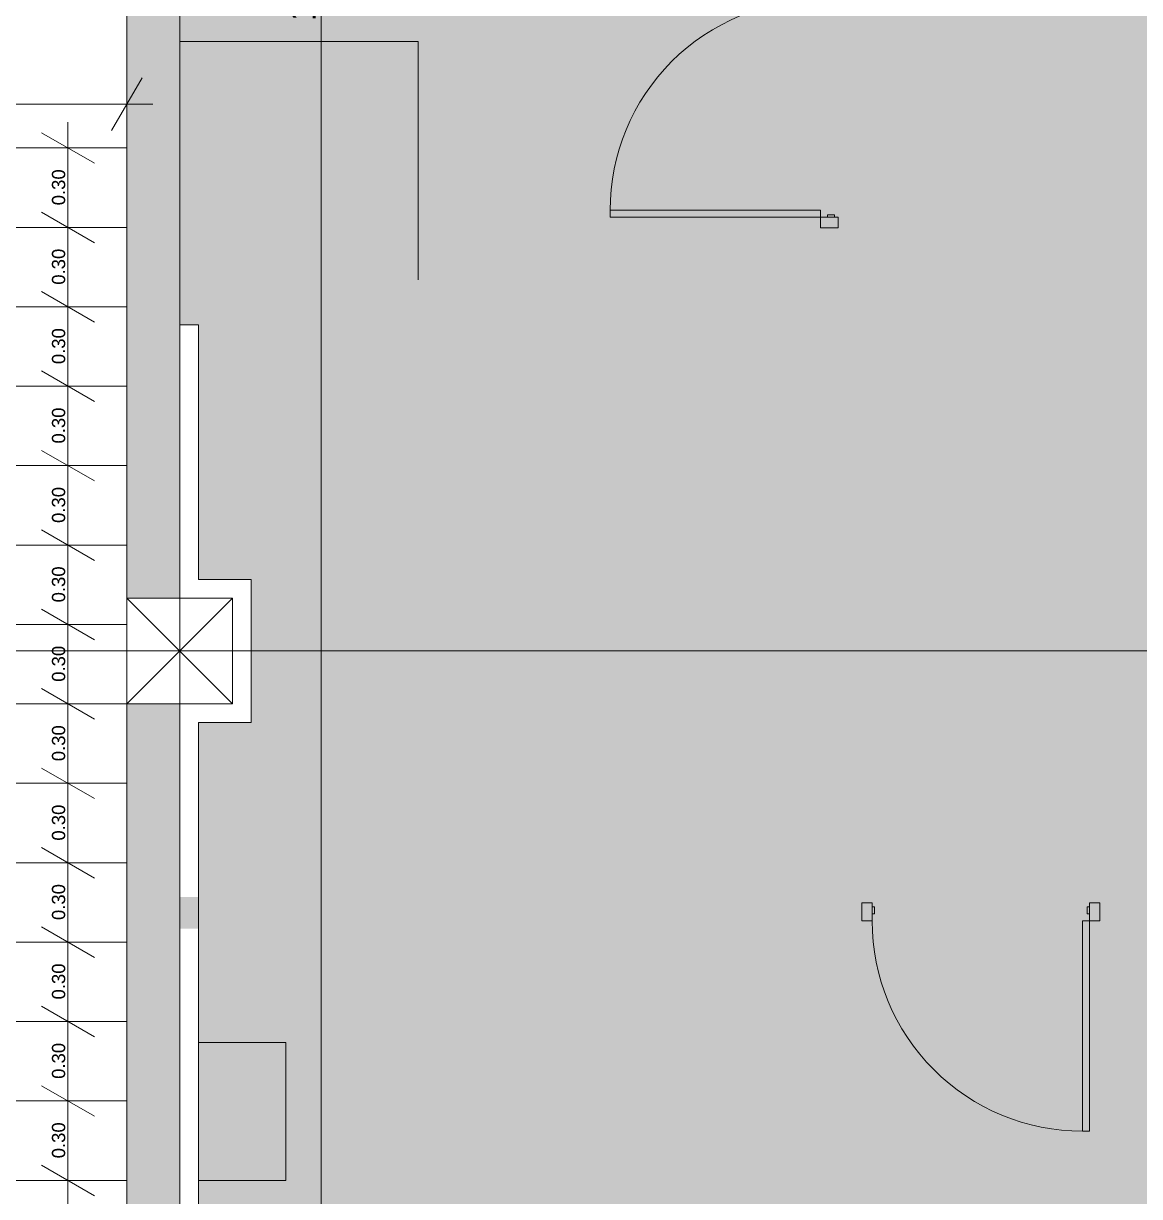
# Model space of a CAD drawing. Header units: millimetres. Extents: x 475616349 to 476941521, y 4620115302 to 4621446928.
# Drawn here: x 476511016 to 476515232, y 4620387203 to 4620391634 of the extents above; entities that cross this region are included whole.
import ezdxf

# ---------------------------------------------------------------- set-up
doc = ezdxf.new("R2010")
doc.units = ezdxf.units.MM
doc.header["$MEASUREMENT"] = 0
for name, color, linetype, lineweight in [('2D Drafting - General_Pen_No__1_Pen_No__7', 7, 'Continuous', 0), ('2D Drafting - General_Pen_No__250_Pen_No__7_Pen_No__250', 7, 'Continuous', 0), ('2D Drafting - General_Pen_No__250_Pen_No__7_Pen_No__7', 7, 'Continuous', 0), ('2D Drafting - General_Pen_No__7_Pen_No__7_Pen_No__7', 7, 'Continuous', 0), ('Doors_Pen_No__7_Pen_No__7_Pen_No__7', 7, 'Continuous', 0), ('G-Anno-Nplt_Pen_No__151', 151, 'Continuous', 0), ('G-Anno-Nplt_Pen_No__4', 7, 'Continuous', 0), ('New_0_Pen_No__7', 7, 'Continuous', 0), ('New_2D Drafting - General_Pen_No__250_Pen_No__7_Pen_No__7', 7, 'Continuous', 0), ('New_New_0_Pen_No__41_Pen_No__7', 7, 'Continuous', 0), ('New_shenobebi_Pen_No__7', 7, 'Continuous', 0), ('zoma_Pen_No__4', 7, 'Continuous', 0), ('zoma_Pen_No__5_Pen_No__5', 5, 'Continuous', 0)]:
    doc.layers.add(name, color=color, linetype=linetype, lineweight=lineweight)
doc.layers.add('zoma', color=7, linetype='Continuous')
doc.styles.add('GENERATED_STYLE_2', font='arial.ttf')
doc.dimstyles.new('GENERATED_STYLE__41', dxfattribs={"dimtxt": 100, "dimasz": 152, "dimexe": 0.18, "dimexo": 3, "dimgap": 0.09, "dimtad": 1, "dimtih": 1, "dimtoh": 1, "dimlfac": 0.001, "dimzin": 0, "dimdsep": 46, "dimtxsty": 'GENERATED_STYLE_2', "dimblk": 'ARROWHEAD_2', "dimblk1": 'ARROWHEAD_2', "dimblk2": 'ARROWHEAD_2', "dimcen": 0.09, "dimclrd": 7, "dimclre": 7, "dimclrt": 7, "dimadec": 0, "dimazin": 0, "dimtfac": 1, "dimtdec": 4, "dimtmove": 0, "dimatfit": 3, "dimfxl": 1, "dimtolj": 1, "dimtzin": 0, "dimarcsym": 0})
doc.dimstyles.new('GENERATED_STYLE__42', dxfattribs={"dimtxt": 50, "dimasz": 152, "dimexe": 0.18, "dimexo": 3, "dimgap": 0.09, "dimtad": 1, "dimlfac": 0.001, "dimzin": 0, "dimdsep": 46, "dimtxsty": 'GENERATED_STYLE_2', "dimblk": 'ARROWHEAD_2', "dimblk1": 'ARROWHEAD_2', "dimblk2": 'ARROWHEAD_2', "dimcen": 0.09, "dimclrd": 7, "dimclre": 7, "dimclrt": 7, "dimadec": 0, "dimazin": 0, "dimtfac": 1, "dimtdec": 4, "dimtmove": 0, "dimatfit": 3, "dimfxl": 1, "dimtolj": 1, "dimtzin": 0, "dimarcsym": 0})
doc.dimstyles.new('GENERATED_STYLE__43', dxfattribs={"dimtxt": 100, "dimasz": 152, "dimexe": 0.18, "dimexo": 3, "dimgap": 0.09, "dimtad": 1, "dimlfac": 0.001, "dimzin": 0, "dimdsep": 46, "dimtxsty": 'GENERATED_STYLE_2', "dimblk": 'ARROWHEAD_2', "dimblk1": 'ARROWHEAD_2', "dimblk2": 'ARROWHEAD_2', "dimcen": 0.09, "dimclrd": 7, "dimclre": 7, "dimclrt": 7, "dimadec": 0, "dimazin": 0, "dimtfac": 1, "dimtdec": 4, "dimtmove": 0, "dimatfit": 3, "dimfxl": 1, "dimtolj": 1, "dimtzin": 0, "dimarcsym": 0})

# ---------------------------------------------------------------- blocks, each defined once
blk = doc.blocks.new('*D1863', base_point=(476577134.1, 4620325125.7))
at = {"layer": 'zoma_Pen_No__4', "color": 7, "linetype": 'Continuous', "lineweight": 0, "transparency": 16777216}
for p, q in [((476508907.1, 4620391179.1), (476508907.1, 4620391479.1)), ((476511407.1, 4620391179.1), (476511407.1, 4620391479.1)), ((476508964.9, 4620391429.1), (476508849.4, 4620391229.1)), ((476511349.4, 4620391229.1), (476511464.9, 4620391429.1)), ((476508809.3, 4620391329.1), (476508907.1, 4620391329.1)), ((476508907.1, 4620391329.1), (476511407.1, 4620391329.1)), ((476511407.1, 4620391329.1), (476511504.9, 4620391329.1))]:
    blk.add_line(p, q, dxfattribs=at)
at = {"layer": 'zoma_Pen_No__4', "color": 7, "lineweight": 0, "transparency": 16777216, "insert": (476510024.1, 4620391349.1), "char_height": 100, "attachment_point": 7, "style": 'GENERATED_STYLE_2'}
blk.add_mtext('\\A1;{\\pql;\\fArial CYR|b0|i0|c204|p34;2.50}', dxfattribs=at)
blk = doc.blocks.new('ARROWHEAD_2')
at = {"color": 0, "linetype": 'Continuous', "lineweight": 0}
for p, q in [((-0.378, -0.655), (0.378, 0.655)), ((0, 0), (-1, 0))]:
    blk.add_line(p, q, dxfattribs=at)
blk = doc.blocks.new('*D1864', base_point=(476577134.1, 4620325125.7))
at = {"layer": 'zoma_Pen_No__4', "color": 7, "linetype": 'Continuous', "lineweight": 0, "transparency": 16777216}
for p, q in [((476511084.5, 4620387321.2), (476511284.5, 4620387205.7)), ((476511334.5, 4620387263.5), (476511034.5, 4620387263.5)), ((476511184.5, 4620382363.5), (476511184.5, 4620387263.5)), ((476511084.5, 4620382421.2), (476511284.5, 4620382305.7)), ((476511334.5, 4620382363.5), (476511034.5, 4620382363.5)), ((476511184.5, 4620382265.7), (476511184.5, 4620382363.5))]:
    blk.add_line(p, q, dxfattribs=at)
at = {"layer": 'zoma_Pen_No__4', "color": 7, "lineweight": 0, "transparency": 16777216, "insert": (476511174.5, 4620384747), "char_height": 50, "attachment_point": 7, "rotation": 90, "style": 'GENERATED_STYLE_2'}
blk.add_mtext('\\A1;{\\pql;\\fArial CYR|b0|i0|c204|p34;4.90}', dxfattribs=at)
blk = doc.blocks.new('*D1865', base_point=(476577134.1, 4620325125.7))
at = {"layer": 'zoma_Pen_No__4', "color": 7, "linetype": 'Continuous', "lineweight": 0, "transparency": 16777216}
for p, q in [((476511084.5, 4620387621.2), (476511284.5, 4620387505.7)), ((476511334.5, 4620387563.5), (476511034.5, 4620387563.5)), ((476511184.5, 4620387263.5), (476511184.5, 4620387563.5)), ((476511084.5, 4620387321.2), (476511284.5, 4620387205.7)), ((476511334.5, 4620387263.5), (476511034.5, 4620387263.5))]:
    blk.add_line(p, q, dxfattribs=at)
at = {"layer": 'zoma_Pen_No__4', "color": 7, "lineweight": 0, "transparency": 16777216, "insert": (476511174.5, 4620387347), "char_height": 50, "attachment_point": 7, "rotation": 90, "style": 'GENERATED_STYLE_2'}
blk.add_mtext('\\A1;{\\pql;\\fArial CYR|b0|i0|c204|p34;0.30}', dxfattribs=at)
blk = doc.blocks.new('*D1866', base_point=(476577134.1, 4620325125.7))
at = {"layer": 'zoma_Pen_No__4', "color": 7, "linetype": 'Continuous', "lineweight": 0, "transparency": 16777216}
for p, q in [((476511084.5, 4620387921.2), (476511284.5, 4620387805.7)), ((476511334.5, 4620387863.5), (476511034.5, 4620387863.5)), ((476511184.5, 4620387563.5), (476511184.5, 4620387863.5)), ((476511084.5, 4620387621.2), (476511284.5, 4620387505.7)), ((476511334.5, 4620387563.5), (476511034.5, 4620387563.5))]:
    blk.add_line(p, q, dxfattribs=at)
at = {"layer": 'zoma_Pen_No__4', "color": 7, "lineweight": 0, "transparency": 16777216, "insert": (476511174.5, 4620387647), "char_height": 50, "attachment_point": 7, "rotation": 90, "style": 'GENERATED_STYLE_2'}
blk.add_mtext('\\A1;{\\pql;\\fArial CYR|b0|i0|c204|p34;0.30}', dxfattribs=at)
blk = doc.blocks.new('*D1867', base_point=(476577134.1, 4620325125.7))
at = {"layer": 'zoma_Pen_No__4', "color": 7, "linetype": 'Continuous', "lineweight": 0, "transparency": 16777216}
for p, q in [((476511084.5, 4620388221.2), (476511284.5, 4620388105.7)), ((476511334.5, 4620388163.5), (476511034.5, 4620388163.5)), ((476511184.5, 4620387863.5), (476511184.5, 4620388163.5)), ((476511084.5, 4620387921.2), (476511284.5, 4620387805.7)), ((476511334.5, 4620387863.5), (476511034.5, 4620387863.5))]:
    blk.add_line(p, q, dxfattribs=at)
at = {"layer": 'zoma_Pen_No__4', "color": 7, "lineweight": 0, "transparency": 16777216, "insert": (476511174.5, 4620387947), "char_height": 50, "attachment_point": 7, "rotation": 90, "style": 'GENERATED_STYLE_2'}
blk.add_mtext('\\A1;{\\pql;\\fArial CYR|b0|i0|c204|p34;0.30}', dxfattribs=at)
blk = doc.blocks.new('*D1868', base_point=(476577134.1, 4620325125.7))
at = {"layer": 'zoma_Pen_No__4', "color": 7, "linetype": 'Continuous', "lineweight": 0, "transparency": 16777216}
for p, q in [((476511084.5, 4620388521.2), (476511284.5, 4620388405.7)), ((476511334.5, 4620388463.5), (476511034.5, 4620388463.5)), ((476511184.5, 4620388163.5), (476511184.5, 4620388463.5)), ((476511084.5, 4620388221.2), (476511284.5, 4620388105.7)), ((476511334.5, 4620388163.5), (476511034.5, 4620388163.5))]:
    blk.add_line(p, q, dxfattribs=at)
at = {"layer": 'zoma_Pen_No__4', "color": 7, "lineweight": 0, "transparency": 16777216, "insert": (476511174.5, 4620388247), "char_height": 50, "attachment_point": 7, "rotation": 90, "style": 'GENERATED_STYLE_2'}
blk.add_mtext('\\A1;{\\pql;\\fArial CYR|b0|i0|c204|p34;0.30}', dxfattribs=at)
blk = doc.blocks.new('*D1869', base_point=(476577134.1, 4620325125.7))
at = {"layer": 'zoma_Pen_No__4', "color": 7, "linetype": 'Continuous', "lineweight": 0, "transparency": 16777216}
for p, q in [((476511084.5, 4620388821.2), (476511284.5, 4620388705.7)), ((476511334.5, 4620388763.5), (476511034.5, 4620388763.5)), ((476511184.5, 4620388463.5), (476511184.5, 4620388763.5)), ((476511084.5, 4620388521.2), (476511284.5, 4620388405.7)), ((476511334.5, 4620388463.5), (476511034.5, 4620388463.5))]:
    blk.add_line(p, q, dxfattribs=at)
at = {"layer": 'zoma_Pen_No__4', "color": 7, "lineweight": 0, "transparency": 16777216, "insert": (476511174.5, 4620388547), "char_height": 50, "attachment_point": 7, "rotation": 90, "style": 'GENERATED_STYLE_2'}
blk.add_mtext('\\A1;{\\pql;\\fArial CYR|b0|i0|c204|p34;0.30}', dxfattribs=at)
blk = doc.blocks.new('*D1870', base_point=(476577134.1, 4620325125.7))
at = {"layer": 'zoma_Pen_No__4', "color": 7, "linetype": 'Continuous', "lineweight": 0, "transparency": 16777216}
for p, q in [((476511084.5, 4620389121.2), (476511284.5, 4620389005.7)), ((476511334.5, 4620389063.5), (476511034.5, 4620389063.5)), ((476511184.5, 4620388763.5), (476511184.5, 4620389063.5)), ((476511084.5, 4620388821.2), (476511284.5, 4620388705.7)), ((476511334.5, 4620388763.5), (476511034.5, 4620388763.5))]:
    blk.add_line(p, q, dxfattribs=at)
at = {"layer": 'zoma_Pen_No__4', "color": 7, "lineweight": 0, "transparency": 16777216, "insert": (476511174.5, 4620388847), "char_height": 50, "attachment_point": 7, "rotation": 90, "style": 'GENERATED_STYLE_2'}
blk.add_mtext('\\A1;{\\pql;\\fArial CYR|b0|i0|c204|p34;0.30}', dxfattribs=at)
blk = doc.blocks.new('*D1871', base_point=(476577134.1, 4620325125.7))
at = {"layer": 'zoma_Pen_No__4', "color": 7, "linetype": 'Continuous', "lineweight": 0, "transparency": 16777216}
for p, q in [((476511084.5, 4620389421.2), (476511284.5, 4620389305.7)), ((476511334.5, 4620389363.5), (476511034.5, 4620389363.5)), ((476511184.5, 4620389063.5), (476511184.5, 4620389363.5)), ((476511084.5, 4620389121.2), (476511284.5, 4620389005.7)), ((476511334.5, 4620389063.5), (476511034.5, 4620389063.5))]:
    blk.add_line(p, q, dxfattribs=at)
at = {"layer": 'zoma_Pen_No__4', "color": 7, "lineweight": 0, "transparency": 16777216, "insert": (476511174.5, 4620389147), "char_height": 50, "attachment_point": 7, "rotation": 90, "style": 'GENERATED_STYLE_2'}
blk.add_mtext('\\A1;{\\pql;\\fArial CYR|b0|i0|c204|p34;0.30}', dxfattribs=at)
blk = doc.blocks.new('*D1872', base_point=(476577134.1, 4620325125.7))
at = {"layer": 'zoma_Pen_No__4', "color": 7, "linetype": 'Continuous', "lineweight": 0, "transparency": 16777216}
for p, q in [((476511084.5, 4620389721.2), (476511284.5, 4620389605.7)), ((476511334.5, 4620389663.5), (476511034.5, 4620389663.5)), ((476511184.5, 4620389363.5), (476511184.5, 4620389663.5)), ((476511084.5, 4620389421.2), (476511284.5, 4620389305.7)), ((476511334.5, 4620389363.5), (476511034.5, 4620389363.5))]:
    blk.add_line(p, q, dxfattribs=at)
at = {"layer": 'zoma_Pen_No__4', "color": 7, "lineweight": 0, "transparency": 16777216, "insert": (476511174.5, 4620389447), "char_height": 50, "attachment_point": 7, "rotation": 90, "style": 'GENERATED_STYLE_2'}
blk.add_mtext('\\A1;{\\pql;\\fArial CYR|b0|i0|c204|p34;0.30}', dxfattribs=at)
blk = doc.blocks.new('*D1873', base_point=(476577134.1, 4620325125.7))
at = {"layer": 'zoma_Pen_No__4', "color": 7, "linetype": 'Continuous', "lineweight": 0, "transparency": 16777216}
for p, q in [((476511084.5, 4620390021.2), (476511284.5, 4620389905.7)), ((476511334.5, 4620389963.5), (476511034.5, 4620389963.5)), ((476511184.5, 4620389663.5), (476511184.5, 4620389963.5)), ((476511084.5, 4620389721.2), (476511284.5, 4620389605.7)), ((476511334.5, 4620389663.5), (476511034.5, 4620389663.5))]:
    blk.add_line(p, q, dxfattribs=at)
at = {"layer": 'zoma_Pen_No__4', "color": 7, "lineweight": 0, "transparency": 16777216, "insert": (476511174.5, 4620389747), "char_height": 50, "attachment_point": 7, "rotation": 90, "style": 'GENERATED_STYLE_2'}
blk.add_mtext('\\A1;{\\pql;\\fArial CYR|b0|i0|c204|p34;0.30}', dxfattribs=at)
blk = doc.blocks.new('*D1874', base_point=(476577134.1, 4620325125.7))
at = {"layer": 'zoma_Pen_No__4', "color": 7, "linetype": 'Continuous', "lineweight": 0, "transparency": 16777216}
for p, q in [((476511084.5, 4620390321.2), (476511284.5, 4620390205.7)), ((476511334.5, 4620390263.5), (476511034.5, 4620390263.5)), ((476511184.5, 4620389963.5), (476511184.5, 4620390263.5)), ((476511084.5, 4620390021.2), (476511284.5, 4620389905.7)), ((476511334.5, 4620389963.5), (476511034.5, 4620389963.5))]:
    blk.add_line(p, q, dxfattribs=at)
at = {"layer": 'zoma_Pen_No__4', "color": 7, "lineweight": 0, "transparency": 16777216, "insert": (476511174.5, 4620390047), "char_height": 50, "attachment_point": 7, "rotation": 90, "style": 'GENERATED_STYLE_2'}
blk.add_mtext('\\A1;{\\pql;\\fArial CYR|b0|i0|c204|p34;0.30}', dxfattribs=at)
blk = doc.blocks.new('*D1875', base_point=(476577134.1, 4620325125.7))
at = {"layer": 'zoma_Pen_No__4', "color": 7, "linetype": 'Continuous', "lineweight": 0, "transparency": 16777216}
for p, q in [((476511084.5, 4620390621.2), (476511284.5, 4620390505.7)), ((476511334.5, 4620390563.5), (476511034.5, 4620390563.5)), ((476511184.5, 4620390263.5), (476511184.5, 4620390563.5)), ((476511084.5, 4620390321.2), (476511284.5, 4620390205.7)), ((476511334.5, 4620390263.5), (476511034.5, 4620390263.5))]:
    blk.add_line(p, q, dxfattribs=at)
at = {"layer": 'zoma_Pen_No__4', "color": 7, "lineweight": 0, "transparency": 16777216, "insert": (476511174.5, 4620390347), "char_height": 50, "attachment_point": 7, "rotation": 90, "style": 'GENERATED_STYLE_2'}
blk.add_mtext('\\A1;{\\pql;\\fArial CYR|b0|i0|c204|p34;0.30}', dxfattribs=at)
blk = doc.blocks.new('*D1876', base_point=(476577134.1, 4620325125.7))
at = {"layer": 'zoma_Pen_No__4', "color": 7, "linetype": 'Continuous', "lineweight": 0, "transparency": 16777216}
for p, q in [((476511084.5, 4620390921.2), (476511284.5, 4620390805.7)), ((476511334.5, 4620390863.5), (476511034.5, 4620390863.5)), ((476511184.5, 4620390563.5), (476511184.5, 4620390863.5)), ((476511084.5, 4620390621.2), (476511284.5, 4620390505.7)), ((476511334.5, 4620390563.5), (476511034.5, 4620390563.5))]:
    blk.add_line(p, q, dxfattribs=at)
at = {"layer": 'zoma_Pen_No__4', "color": 7, "lineweight": 0, "transparency": 16777216, "insert": (476511174.5, 4620390647), "char_height": 50, "attachment_point": 7, "rotation": 90, "style": 'GENERATED_STYLE_2'}
blk.add_mtext('\\A1;{\\pql;\\fArial CYR|b0|i0|c204|p34;0.30}', dxfattribs=at)
blk = doc.blocks.new('*D1877', base_point=(476577134.1, 4620325125.7))
at = {"layer": 'zoma_Pen_No__4', "color": 7, "linetype": 'Continuous', "lineweight": 0, "transparency": 16777216}
for p, q in [((476511184.5, 4620391163.5), (476511184.5, 4620391261.3)), ((476511284.5, 4620391105.7), (476511084.5, 4620391221.2)), ((476511334.5, 4620391163.5), (476511034.5, 4620391163.5)), ((476511184.5, 4620390863.5), (476511184.5, 4620391163.5)), ((476511084.5, 4620390921.2), (476511284.5, 4620390805.7)), ((476511334.5, 4620390863.5), (476511034.5, 4620390863.5))]:
    blk.add_line(p, q, dxfattribs=at)
at = {"layer": 'zoma_Pen_No__4', "color": 7, "lineweight": 0, "transparency": 16777216, "insert": (476511174.5, 4620390947), "char_height": 50, "attachment_point": 7, "rotation": 90, "style": 'GENERATED_STYLE_2'}
blk.add_mtext('\\A1;{\\pql;\\fArial CYR|b0|i0|c204|p34;0.30}', dxfattribs=at)
blk = doc.blocks.new('*D1880', base_point=(476577134.1, 4620325125.7))
at = {"layer": 'zoma_Pen_No__4', "color": 7, "linetype": 'Continuous', "lineweight": 0, "transparency": 16777216}
for p, q in [((476508907.1, 4620391479.1), (476508907.1, 4620391179.1)), ((476511407.1, 4620391479.1), (476511407.1, 4620391179.1)), ((476508964.9, 4620391429.1), (476508849.4, 4620391229.1)), ((476511349.4, 4620391229.1), (476511464.9, 4620391429.1)), ((476508907.1, 4620391329.1), (476508809.3, 4620391329.1)), ((476511407.1, 4620391329.1), (476508907.1, 4620391329.1)), ((476511504.9, 4620391329.1), (476511407.1, 4620391329.1))]:
    blk.add_line(p, q, dxfattribs=at)
at = {"layer": 'zoma_Pen_No__4', "color": 7, "lineweight": 0, "transparency": 16777216, "insert": (476510024.1, 4620391349.1), "char_height": 100, "attachment_point": 7, "style": 'GENERATED_STYLE_2'}
blk.add_mtext('\\A1;{\\pql;\\fArial CYR|b0|i0|c204|p34;2.50}', dxfattribs=at)
blk = doc.blocks.new('*D1881', base_point=(476577134.1, 4620325125.7))
at = {"layer": 'zoma_Pen_No__4', "color": 7, "linetype": 'Continuous', "lineweight": 0, "transparency": 16777216}
for p, q in [((476525729.7, 4620387321.2), (476525929.7, 4620387205.7)), ((476525979.7, 4620387263.5), (476525679.7, 4620387263.5)), ((476525829.7, 4620382363.5), (476525829.7, 4620387263.5)), ((476525729.7, 4620382421.2), (476525929.7, 4620382305.7)), ((476525979.7, 4620382363.5), (476525679.7, 4620382363.5)), ((476525829.7, 4620382265.7), (476525829.7, 4620382363.5))]:
    blk.add_line(p, q, dxfattribs=at)
at = {"layer": 'zoma_Pen_No__4', "color": 7, "lineweight": 0, "transparency": 16777216, "insert": (476525819.7, 4620384747), "char_height": 50, "attachment_point": 7, "rotation": 90, "style": 'GENERATED_STYLE_2'}
blk.add_mtext('\\A1;{\\pql;\\fArial CYR|b0|i0|c204|p34;4.90}', dxfattribs=at)
blk = doc.blocks.new('*D1882', base_point=(476577134.1, 4620325125.7))
at = {"layer": 'zoma_Pen_No__4', "color": 7, "linetype": 'Continuous', "lineweight": 0, "transparency": 16777216}
for p, q in [((476525729.7, 4620387621.2), (476525929.7, 4620387505.7)), ((476525979.7, 4620387563.5), (476525679.7, 4620387563.5)), ((476525829.7, 4620387263.5), (476525829.7, 4620387563.5)), ((476525729.7, 4620387321.2), (476525929.7, 4620387205.7)), ((476525979.7, 4620387263.5), (476525679.7, 4620387263.5))]:
    blk.add_line(p, q, dxfattribs=at)
at = {"layer": 'zoma_Pen_No__4', "color": 7, "lineweight": 0, "transparency": 16777216, "insert": (476525819.7, 4620387347), "char_height": 50, "attachment_point": 7, "rotation": 90, "style": 'GENERATED_STYLE_2'}
blk.add_mtext('\\A1;{\\pql;\\fArial CYR|b0|i0|c204|p34;0.30}', dxfattribs=at)
blk = doc.blocks.new('*D1883', base_point=(476577134.1, 4620325125.7))
at = {"layer": 'zoma_Pen_No__4', "color": 7, "linetype": 'Continuous', "lineweight": 0, "transparency": 16777216}
for p, q in [((476525729.7, 4620387921.2), (476525929.7, 4620387805.7)), ((476525979.7, 4620387863.5), (476525679.7, 4620387863.5)), ((476525829.7, 4620387563.5), (476525829.7, 4620387863.5)), ((476525729.7, 4620387621.2), (476525929.7, 4620387505.7)), ((476525979.7, 4620387563.5), (476525679.7, 4620387563.5))]:
    blk.add_line(p, q, dxfattribs=at)
at = {"layer": 'zoma_Pen_No__4', "color": 7, "lineweight": 0, "transparency": 16777216, "insert": (476525819.7, 4620387647), "char_height": 50, "attachment_point": 7, "rotation": 90, "style": 'GENERATED_STYLE_2'}
blk.add_mtext('\\A1;{\\pql;\\fArial CYR|b0|i0|c204|p34;0.30}', dxfattribs=at)
blk = doc.blocks.new('*D1884', base_point=(476577134.1, 4620325125.7))
at = {"layer": 'zoma_Pen_No__4', "color": 7, "linetype": 'Continuous', "lineweight": 0, "transparency": 16777216}
for p, q in [((476525729.7, 4620388221.2), (476525929.7, 4620388105.7)), ((476525979.7, 4620388163.5), (476525679.7, 4620388163.5)), ((476525829.7, 4620387863.5), (476525829.7, 4620388163.5)), ((476525729.7, 4620387921.2), (476525929.7, 4620387805.7)), ((476525979.7, 4620387863.5), (476525679.7, 4620387863.5))]:
    blk.add_line(p, q, dxfattribs=at)
at = {"layer": 'zoma_Pen_No__4', "color": 7, "lineweight": 0, "transparency": 16777216, "insert": (476525819.7, 4620387947), "char_height": 50, "attachment_point": 7, "rotation": 90, "style": 'GENERATED_STYLE_2'}
blk.add_mtext('\\A1;{\\pql;\\fArial CYR|b0|i0|c204|p34;0.30}', dxfattribs=at)
blk = doc.blocks.new('*D1885', base_point=(476577134.1, 4620325125.7))
at = {"layer": 'zoma_Pen_No__4', "color": 7, "linetype": 'Continuous', "lineweight": 0, "transparency": 16777216}
for p, q in [((476525729.7, 4620388521.2), (476525929.7, 4620388405.7)), ((476525979.7, 4620388463.5), (476525679.7, 4620388463.5)), ((476525829.7, 4620388163.5), (476525829.7, 4620388463.5)), ((476525729.7, 4620388221.2), (476525929.7, 4620388105.7)), ((476525979.7, 4620388163.5), (476525679.7, 4620388163.5))]:
    blk.add_line(p, q, dxfattribs=at)
at = {"layer": 'zoma_Pen_No__4', "color": 7, "lineweight": 0, "transparency": 16777216, "insert": (476525819.7, 4620388247), "char_height": 50, "attachment_point": 7, "rotation": 90, "style": 'GENERATED_STYLE_2'}
blk.add_mtext('\\A1;{\\pql;\\fArial CYR|b0|i0|c204|p34;0.30}', dxfattribs=at)
blk = doc.blocks.new('*D1886', base_point=(476577134.1, 4620325125.7))
at = {"layer": 'zoma_Pen_No__4', "color": 7, "linetype": 'Continuous', "lineweight": 0, "transparency": 16777216}
for p, q in [((476525729.7, 4620388821.2), (476525929.7, 4620388705.7)), ((476525979.7, 4620388763.5), (476525679.7, 4620388763.5)), ((476525829.7, 4620388463.5), (476525829.7, 4620388763.5)), ((476525729.7, 4620388521.2), (476525929.7, 4620388405.7)), ((476525979.7, 4620388463.5), (476525679.7, 4620388463.5))]:
    blk.add_line(p, q, dxfattribs=at)
at = {"layer": 'zoma_Pen_No__4', "color": 7, "lineweight": 0, "transparency": 16777216, "insert": (476525819.7, 4620388547), "char_height": 50, "attachment_point": 7, "rotation": 90, "style": 'GENERATED_STYLE_2'}
blk.add_mtext('\\A1;{\\pql;\\fArial CYR|b0|i0|c204|p34;0.30}', dxfattribs=at)
blk = doc.blocks.new('*D1887', base_point=(476577134.1, 4620325125.7))
at = {"layer": 'zoma_Pen_No__4', "color": 7, "linetype": 'Continuous', "lineweight": 0, "transparency": 16777216}
for p, q in [((476525729.7, 4620389121.2), (476525929.7, 4620389005.7)), ((476525979.7, 4620389063.5), (476525679.7, 4620389063.5)), ((476525829.7, 4620388763.5), (476525829.7, 4620389063.5)), ((476525729.7, 4620388821.2), (476525929.7, 4620388705.7)), ((476525979.7, 4620388763.5), (476525679.7, 4620388763.5))]:
    blk.add_line(p, q, dxfattribs=at)
at = {"layer": 'zoma_Pen_No__4', "color": 7, "lineweight": 0, "transparency": 16777216, "insert": (476525819.7, 4620388847), "char_height": 50, "attachment_point": 7, "rotation": 90, "style": 'GENERATED_STYLE_2'}
blk.add_mtext('\\A1;{\\pql;\\fArial CYR|b0|i0|c204|p34;0.30}', dxfattribs=at)
blk = doc.blocks.new('*D1888', base_point=(476577134.1, 4620325125.7))
at = {"layer": 'zoma_Pen_No__4', "color": 7, "linetype": 'Continuous', "lineweight": 0, "transparency": 16777216}
for p, q in [((476525729.7, 4620389421.2), (476525929.7, 4620389305.7)), ((476525979.7, 4620389363.5), (476525679.7, 4620389363.5)), ((476525829.7, 4620389063.5), (476525829.7, 4620389363.5)), ((476525729.7, 4620389121.2), (476525929.7, 4620389005.7)), ((476525979.7, 4620389063.5), (476525679.7, 4620389063.5))]:
    blk.add_line(p, q, dxfattribs=at)
at = {"layer": 'zoma_Pen_No__4', "color": 7, "lineweight": 0, "transparency": 16777216, "insert": (476525819.7, 4620389147), "char_height": 50, "attachment_point": 7, "rotation": 90, "style": 'GENERATED_STYLE_2'}
blk.add_mtext('\\A1;{\\pql;\\fArial CYR|b0|i0|c204|p34;0.30}', dxfattribs=at)
blk = doc.blocks.new('*D1889', base_point=(476577134.1, 4620325125.7))
at = {"layer": 'zoma_Pen_No__4', "color": 7, "linetype": 'Continuous', "lineweight": 0, "transparency": 16777216}
for p, q in [((476525729.7, 4620389721.2), (476525929.7, 4620389605.7)), ((476525979.7, 4620389663.5), (476525679.7, 4620389663.5)), ((476525829.7, 4620389363.5), (476525829.7, 4620389663.5)), ((476525729.7, 4620389421.2), (476525929.7, 4620389305.7)), ((476525979.7, 4620389363.5), (476525679.7, 4620389363.5))]:
    blk.add_line(p, q, dxfattribs=at)
at = {"layer": 'zoma_Pen_No__4', "color": 7, "lineweight": 0, "transparency": 16777216, "insert": (476525819.7, 4620389447), "char_height": 50, "attachment_point": 7, "rotation": 90, "style": 'GENERATED_STYLE_2'}
blk.add_mtext('\\A1;{\\pql;\\fArial CYR|b0|i0|c204|p34;0.30}', dxfattribs=at)
blk = doc.blocks.new('*D1890', base_point=(476577134.1, 4620325125.7))
at = {"layer": 'zoma_Pen_No__4', "color": 7, "linetype": 'Continuous', "lineweight": 0, "transparency": 16777216}
for p, q in [((476525729.7, 4620390021.2), (476525929.7, 4620389905.7)), ((476525979.7, 4620389963.5), (476525679.7, 4620389963.5)), ((476525829.7, 4620389663.5), (476525829.7, 4620389963.5)), ((476525729.7, 4620389721.2), (476525929.7, 4620389605.7)), ((476525979.7, 4620389663.5), (476525679.7, 4620389663.5))]:
    blk.add_line(p, q, dxfattribs=at)
at = {"layer": 'zoma_Pen_No__4', "color": 7, "lineweight": 0, "transparency": 16777216, "insert": (476525819.7, 4620389747), "char_height": 50, "attachment_point": 7, "rotation": 90, "style": 'GENERATED_STYLE_2'}
blk.add_mtext('\\A1;{\\pql;\\fArial CYR|b0|i0|c204|p34;0.30}', dxfattribs=at)
blk = doc.blocks.new('*D1891', base_point=(476577134.1, 4620325125.7))
at = {"layer": 'zoma_Pen_No__4', "color": 7, "linetype": 'Continuous', "lineweight": 0, "transparency": 16777216}
for p, q in [((476525729.7, 4620390321.2), (476525929.7, 4620390205.7)), ((476525979.7, 4620390263.5), (476525679.7, 4620390263.5)), ((476525829.7, 4620389963.5), (476525829.7, 4620390263.5)), ((476525729.7, 4620390021.2), (476525929.7, 4620389905.7)), ((476525979.7, 4620389963.5), (476525679.7, 4620389963.5))]:
    blk.add_line(p, q, dxfattribs=at)
at = {"layer": 'zoma_Pen_No__4', "color": 7, "lineweight": 0, "transparency": 16777216, "insert": (476525819.7, 4620390047), "char_height": 50, "attachment_point": 7, "rotation": 90, "style": 'GENERATED_STYLE_2'}
blk.add_mtext('\\A1;{\\pql;\\fArial CYR|b0|i0|c204|p34;0.30}', dxfattribs=at)
blk = doc.blocks.new('*D1892', base_point=(476577134.1, 4620325125.7))
at = {"layer": 'zoma_Pen_No__4', "color": 7, "linetype": 'Continuous', "lineweight": 0, "transparency": 16777216}
for p, q in [((476525729.7, 4620390621.2), (476525929.7, 4620390505.7)), ((476525979.7, 4620390563.5), (476525679.7, 4620390563.5)), ((476525829.7, 4620390263.5), (476525829.7, 4620390563.5)), ((476525729.7, 4620390321.2), (476525929.7, 4620390205.7)), ((476525979.7, 4620390263.5), (476525679.7, 4620390263.5))]:
    blk.add_line(p, q, dxfattribs=at)
at = {"layer": 'zoma_Pen_No__4', "color": 7, "lineweight": 0, "transparency": 16777216, "insert": (476525819.7, 4620390347), "char_height": 50, "attachment_point": 7, "rotation": 90, "style": 'GENERATED_STYLE_2'}
blk.add_mtext('\\A1;{\\pql;\\fArial CYR|b0|i0|c204|p34;0.30}', dxfattribs=at)
blk = doc.blocks.new('*D1893', base_point=(476577134.1, 4620325125.7))
at = {"layer": 'zoma_Pen_No__4', "color": 7, "linetype": 'Continuous', "lineweight": 0, "transparency": 16777216}
for p, q in [((476525729.7, 4620390921.2), (476525929.7, 4620390805.7)), ((476525979.7, 4620390863.5), (476525679.7, 4620390863.5)), ((476525829.7, 4620390563.5), (476525829.7, 4620390863.5)), ((476525729.7, 4620390621.2), (476525929.7, 4620390505.7)), ((476525979.7, 4620390563.5), (476525679.7, 4620390563.5))]:
    blk.add_line(p, q, dxfattribs=at)
at = {"layer": 'zoma_Pen_No__4', "color": 7, "lineweight": 0, "transparency": 16777216, "insert": (476525819.7, 4620390647), "char_height": 50, "attachment_point": 7, "rotation": 90, "style": 'GENERATED_STYLE_2'}
blk.add_mtext('\\A1;{\\pql;\\fArial CYR|b0|i0|c204|p34;0.30}', dxfattribs=at)
blk = doc.blocks.new('*D1894', base_point=(476577134.1, 4620325125.7))
at = {"layer": 'zoma_Pen_No__4', "color": 7, "linetype": 'Continuous', "lineweight": 0, "transparency": 16777216}
for p, q in [((476525829.7, 4620391163.5), (476525829.7, 4620391261.3)), ((476525929.7, 4620391105.7), (476525729.7, 4620391221.2)), ((476525979.7, 4620391163.5), (476525679.7, 4620391163.5)), ((476525829.7, 4620390863.5), (476525829.7, 4620391163.5)), ((476525729.7, 4620390921.2), (476525929.7, 4620390805.7)), ((476525979.7, 4620390863.5), (476525679.7, 4620390863.5))]:
    blk.add_line(p, q, dxfattribs=at)
at = {"layer": 'zoma_Pen_No__4', "color": 7, "lineweight": 0, "transparency": 16777216, "insert": (476525819.7, 4620390947), "char_height": 50, "attachment_point": 7, "rotation": 90, "style": 'GENERATED_STYLE_2'}
blk.add_mtext('\\A1;{\\pql;\\fArial CYR|b0|i0|c204|p34;0.30}', dxfattribs=at)
blk = doc.blocks.new('*D1906', base_point=(476577134.1, 4620325125.7))
at = {"layer": 'zoma_Pen_No__4', "color": 7, "linetype": 'Continuous', "lineweight": 0, "transparency": 16777216}
for p, q in [((476512241.2, 4620399605.7), (476512041.2, 4620399721.2)), ((476512141.2, 4620399663.5), (476512141.2, 4620399761.3)), ((476512291.2, 4620399663.5), (476511991.2, 4620399663.5)), ((476512141.2, 4620383963.3), (476512141.2, 4620399663.5)), ((476512041.2, 4620384021), (476512241.2, 4620383905.6)), ((476512291.2, 4620383963.3), (476511991.2, 4620383963.3)), ((476512141.2, 4620383865.5), (476512141.2, 4620383963.3))]:
    blk.add_line(p, q, dxfattribs=at)
at = {"layer": 'zoma_Pen_No__4', "color": 7, "lineweight": 0, "transparency": 16777216, "insert": (476512121.2, 4620391642.4), "char_height": 100, "attachment_point": 7, "rotation": 90, "style": 'GENERATED_STYLE_2'}
blk.add_mtext('\\A1;{\\pql;\\fArial CYR|b0|i0|c204|p34;15.70}', dxfattribs=at)

msp = doc.modelspace()

# ---------------------------------------------------------------- hatches: boundary and pattern name
at = {"layer": '2D Drafting - General_Pen_No__250_Pen_No__7_Pen_No__7', "linetype": 'Continuous', "lineweight": 0}
for points in [[(476511407.131, 4620389463.476), (476511607.131, 4620389463.476), (476511607.131, 4620392563.476), (476511407.131, 4620392563.476)], [(476511407.131, 4620382563.476), (476511607.131, 4620382563.476), (476511607.131, 4620389063.476), (476511407.131, 4620389063.476)]]:
    msp.add_hatch(color=7, dxfattribs=at).paths.add_polyline_path(points)
at = {"layer": 'G-Anno-Nplt_Pen_No__151', "linetype": 'Continuous', "lineweight": 0, "true_color": 0x1f2f3f}
msp.add_hatch(color=169, dxfattribs=at).paths.add_polyline_path([(476511607.131, 4620390495.552), (476511677.131, 4620390495.552), (476511677.131, 4620389533.476), (476511876.341, 4620389533.476), (476511876.341, 4620388993.476), (476511677.131, 4620388993.476), (476511677.131, 4620384033.48), (476515277.307, 4620384033.48), (476515277.307, 4620382433.535), (476517937.131, 4620382433.535), (476517937.131, 4620382783.606), (476518237.131, 4620382783.606), (476518237.131, 4620383333.476), (476518337.131, 4620383333.476), (476518337.131, 4620388993.476), (476518237.131, 4620388993.476), (476518237.131, 4620389533.476), (476518337.131, 4620389533.476), (476518337.131, 4620390829.039), (476518407.131, 4620390829.039), (476518407.131, 4620392563.476), (476518337.13, 4620392563.476), (476518307.131, 4620392563.476), (476518307.131, 4620392793.476), (476517937.131, 4620392793.476), (476517937.131, 4620393623.664), (476518337.13, 4620393623.664), (476518337.13, 4620399393.476), (476518237.131, 4620399393.476), (476518237.131, 4620399593.476), (476511877.131, 4620399593.476), (476511877.131, 4620392733.476), (476512177.131, 4620392733.476), (476512177.131, 4620392397.28), (476512107.131, 4620392397.28), (476512107.131, 4620392092.458), (476511607.131, 4620392092.458)])
at = {"layer": 'New_2D Drafting - General_Pen_No__250_Pen_No__7_Pen_No__7', "linetype": 'Continuous', "lineweight": 0}
for points in [[(476513965.945, 4620390665.552), (476511607.131, 4620390665.552), (476511607.131, 4620390495.552), (476514015.946, 4620390495.552), (476514015.946, 4620388333.985), (476513597.435, 4620388333.985), (476513597.435, 4620388213.985), (476514182.641, 4620388213.985), (476514182.641, 4620388333.985), (476514135.945, 4620388333.985), (476514135.945, 4620390495.552), (476514135.945, 4620390665.552), (476514135.945, 4620390862.308), (476513965.945, 4620390862.308)], [(476515342.144, 4620388333.985), (476515082.641, 4620388333.985), (476515082.641, 4620388213.985), (476515087.307, 4620388213.985), (476515087.307, 4620383963.48), (476515207.037, 4620383963.48), (476515207.037, 4620388213.985), (476515342.144, 4620388213.985), (476515462.144, 4620388213.985), (476515462.144, 4620388455.199), (476515342.144, 4620388455.199)], [(476512227.604, 4620388333.985), (476511607.131, 4620388333.985), (476511607.131, 4620388213.985), (476512227.604, 4620388213.985)]]:
    msp.add_hatch(color=7, dxfattribs=at).paths.add_polyline_path(points)

# ---------------------------------------------------------------- linework, layer by layer
at = {"layer": '2D Drafting - General_Pen_No__1_Pen_No__7', "color": 7, "linetype": 'Continuous', "lineweight": 0}
for p, q in [((476511406.341, 4620389063.476), (476511806.341, 4620389463.476)), ((476511806.341, 4620389063.476), (476511406.341, 4620389463.476))]:
    msp.add_line(p, q, dxfattribs=at)
at = {"layer": '2D Drafting - General_Pen_No__1_Pen_No__7', "color": 7, "linetype": 'Continuous', "lineweight": 0, "flags": 128}
msp.add_lwpolyline([(476511806.341, 4620389063.476), (476511406.341, 4620389063.476), (476511406.341, 4620389463.476), (476511806.341, 4620389463.476)], close=True, dxfattribs=at)
at = {"layer": '2D Drafting - General_Pen_No__250_Pen_No__7_Pen_No__250', "color": 7, "linetype": 'Continuous', "lineweight": 0, "flags": 128}
for points in [[(476511407.131, 4620389463.476), (476511607.131, 4620389463.476), (476511607.131, 4620392563.476), (476511407.131, 4620392563.476)], [(476511407.131, 4620382563.476), (476511607.131, 4620382563.476), (476511607.131, 4620389063.476), (476511407.131, 4620389063.476)]]:
    msp.add_lwpolyline(points, close=True, dxfattribs=at)
at = {"layer": '2D Drafting - General_Pen_No__7_Pen_No__7_Pen_No__7', "color": 7, "linetype": 'Continuous', "lineweight": 0}
for centre, start, end in [((476514026.518, 4620390928.484), 89.999805, 180.001486), ((476515016.465, 4620388243.74), 179.999805, 270.001486)]:
    msp.add_arc(centre, 794.311, start, end, dxfattribs=at)
at = {"layer": 'Doors_Pen_No__7_Pen_No__7_Pen_No__7', "color": 7, "linetype": 'Continuous', "lineweight": 0, "flags": 128}
for points in [[(476514026.519, 4620390901.817), (476514026.518, 4620390928.484), (476513232.207, 4620390928.463), (476513232.208, 4620390901.797)], [(476514094.253, 4620390862.308), (476514094.252, 4620390901.819), (476514026.519, 4620390901.817), (476514026.52, 4620390862.306)], [(476514079.852, 4620390901.819), (476514079.852, 4620390910.708), (476514053.185, 4620390910.707), (476514053.185, 4620390901.818)], [(476514182.641, 4620388311.475), (476514222.152, 4620388311.476), (476514222.154, 4620388243.743), (476514182.643, 4620388243.742)], [(476514231.042, 4620388297.076), (476514222.153, 4620388297.076), (476514222.153, 4620388270.409), (476514231.042, 4620388270.41)], [(476515043.13, 4620388297.074), (476515034.242, 4620388297.074), (476515034.242, 4620388270.407), (476515043.131, 4620388270.407)], [(476515082.641, 4620388311.475), (476515043.13, 4620388311.474), (476515043.132, 4620388243.741), (476515082.643, 4620388243.742)], [(476515043.132, 4620388243.741), (476515016.465, 4620388243.74), (476515016.486, 4620387449.429), (476515043.152, 4620387449.43)]]:
    msp.add_lwpolyline(points, close=True, dxfattribs=at)
at = {"layer": 'G-Anno-Nplt_Pen_No__4', "color": 7, "linetype": 'Continuous', "lineweight": 0, "flags": 128}
msp.add_lwpolyline([(476511877.131, 4620399593.476), (476511877.131, 4620392733.476), (476512177.131, 4620392733.476), (476512177.131, 4620392397.28), (476512107.131, 4620392397.28), (476512107.131, 4620392092.458), (476511607.131, 4620392092.458), (476511607.131, 4620390495.552), (476511677.131, 4620390495.552), (476511677.131, 4620389533.476), (476511876.341, 4620389533.476), (476511876.341, 4620388993.476), (476511677.131, 4620388993.476), (476511677.131, 4620384033.48)], dxfattribs=at)
at = {"layer": 'New_0_Pen_No__7', "color": 7, "linetype": 'Continuous', "lineweight": 0}
msp.add_lwpolyline([(476511607.131, 4620390665.552), (476511607.131, 4620391565.552), (476512507.131, 4620391565.552), (476512507.131, 4620390665.552)], dxfattribs=at)
at = {"layer": 'New_New_0_Pen_No__41_Pen_No__7', "color": 7, "linetype": 'Continuous', "lineweight": 0}
for p, q in [((476511677.131, 4620387262.615), (476511677.131, 4620387784.805)), ((476511677.131, 4620387784.805), (476512007.713, 4620387784.805)), ((476512007.713, 4620387784.805), (476512007.713, 4620387262.615)), ((476512007.713, 4620387262.615), (476511677.131, 4620387262.615))]:
    msp.add_line(p, q, dxfattribs=at)
at = {"layer": 'New_shenobebi_Pen_No__7', "color": 7, "linetype": 'Continuous', "lineweight": 0}
for points in [[(476511407.131, 4620391163.476), (476508907.131, 4620391163.476), (476508907.131, 4620390863.476), (476511407.131, 4620390863.476)], [(476511407.131, 4620390863.476), (476508907.131, 4620390863.476), (476508907.131, 4620390563.476), (476511407.131, 4620390563.476)], [(476511407.131, 4620390563.476), (476508907.131, 4620390563.476), (476508907.131, 4620390263.476), (476511407.131, 4620390263.476)], [(476511407.131, 4620390263.476), (476508907.131, 4620390263.476), (476508907.131, 4620389963.476), (476511407.131, 4620389963.476)], [(476511407.131, 4620389963.476), (476508907.131, 4620389963.476), (476508907.131, 4620389663.476), (476511407.131, 4620389663.476)], [(476511407.131, 4620389663.476), (476508907.131, 4620389663.476), (476508907.131, 4620389363.476), (476511407.131, 4620389363.476)], [(476511407.131, 4620389363.476), (476508907.131, 4620389363.476), (476508907.131, 4620389063.476), (476511407.131, 4620389063.476)], [(476511407.131, 4620389063.476), (476508907.131, 4620389063.476), (476508907.131, 4620388763.476), (476511407.131, 4620388763.476)], [(476511407.131, 4620388763.476), (476508907.131, 4620388763.476), (476508907.131, 4620388463.476), (476511407.131, 4620388463.476)], [(476511407.131, 4620388463.476), (476508907.131, 4620388463.476), (476508907.131, 4620388163.476), (476511407.131, 4620388163.476)], [(476511407.131, 4620388163.476), (476508907.131, 4620388163.476), (476508907.131, 4620387863.475), (476511407.131, 4620387863.475)], [(476511407.131, 4620387863.475), (476508907.131, 4620387863.475), (476508907.131, 4620387563.475), (476511407.131, 4620387563.475)], [(476511407.131, 4620387563.475), (476508907.131, 4620387563.475), (476508907.131, 4620387263.475), (476511407.131, 4620387263.475)]]:
    msp.add_lwpolyline(points, close=True, dxfattribs=at)
at = {"layer": 'zoma_Pen_No__5_Pen_No__5', "color": 5, "linetype": 'Continuous', "lineweight": 0}
for p, q in [((476511607.131, 4620403989.287), (476511607.131, 4620380413.92)), ((476493726.58, 4620389263.476), (476543612.961, 4620389263.476)), ((476493726.58, 4620389263.476), (476543612.961, 4620389263.476))]:
    msp.add_line(p, q, dxfattribs=at)

# ---------------------------------------------------------------- dimensions: what is measured, and where the dimension line sits
at = {"layer": 'zoma', "color": 7, "linetype": 'Continuous', "lineweight": 0}
for base, p1, p2, dimstyle, picture, middle in [((476512141.168, 4620399663.476), (476511607.229, 4620383963.293), (476511807.131, 4620399663.476), 'GENERATED_STYLE__43', '*D1906', (476512071.168, 4620391810.414)), ((476511184.518, 4620391163.476), (476511407.131, 4620390863.476), (476511407.131, 4620391163.476), 'GENERATED_STYLE__42', '*D1877', (476511149.518, 4620391011.902)), ((476525829.743, 4620391163.476), (476511407.131, 4620390863.476), (476511407.131, 4620391163.476), 'GENERATED_STYLE__42', '*D1894', (476525794.743, 4620391011.902)), ((476511184.518, 4620390863.476), (476511407.131, 4620390563.476), (476511407.131, 4620390863.476), 'GENERATED_STYLE__42', '*D1876', (476511149.518, 4620390711.902)), ((476525829.743, 4620390863.476), (476511407.131, 4620390563.476), (476511407.131, 4620390863.476), 'GENERATED_STYLE__42', '*D1893', (476525794.743, 4620390711.902)), ((476511184.518, 4620390563.476), (476511407.131, 4620390263.476), (476511407.131, 4620390563.476), 'GENERATED_STYLE__42', '*D1875', (476511149.518, 4620390411.903)), ((476525829.743, 4620390563.476), (476511407.131, 4620390263.476), (476511407.131, 4620390563.476), 'GENERATED_STYLE__42', '*D1892', (476525794.743, 4620390411.903)), ((476511184.518, 4620390263.476), (476511407.131, 4620389963.476), (476511407.131, 4620390263.476), 'GENERATED_STYLE__42', '*D1874', (476511149.518, 4620390111.903)), ((476525829.743, 4620390263.476), (476511407.131, 4620389963.476), (476511407.131, 4620390263.476), 'GENERATED_STYLE__42', '*D1891', (476525794.743, 4620390111.903)), ((476511184.518, 4620389963.476), (476511407.131, 4620389663.476), (476511407.131, 4620389963.476), 'GENERATED_STYLE__42', '*D1873', (476511149.518, 4620389811.902)), ((476525829.743, 4620389963.476), (476511407.131, 4620389663.476), (476511407.131, 4620389963.476), 'GENERATED_STYLE__42', '*D1890', (476525794.743, 4620389811.902)), ((476511184.518, 4620389663.476), (476511407.131, 4620389363.476), (476511407.131, 4620389663.476), 'GENERATED_STYLE__42', '*D1872', (476511149.518, 4620389511.902)), ((476525829.743, 4620389663.476), (476511407.131, 4620389363.476), (476511407.131, 4620389663.476), 'GENERATED_STYLE__42', '*D1889', (476525794.743, 4620389511.902)), ((476511184.518, 4620389363.476), (476511407.131, 4620389063.476), (476511407.131, 4620389363.476), 'GENERATED_STYLE__42', '*D1871', (476511149.518, 4620389211.902)), ((476525829.743, 4620389363.476), (476511407.131, 4620389063.476), (476511407.131, 4620389363.476), 'GENERATED_STYLE__42', '*D1888', (476525794.743, 4620389211.902)), ((476511184.518, 4620389063.476), (476511407.131, 4620388763.476), (476511407.131, 4620389063.476), 'GENERATED_STYLE__42', '*D1870', (476511149.518, 4620388911.902)), ((476525829.743, 4620389063.476), (476511407.131, 4620388763.476), (476511407.131, 4620389063.476), 'GENERATED_STYLE__42', '*D1887', (476525794.743, 4620388911.902)), ((476511184.518, 4620388763.476), (476511407.131, 4620388463.476), (476511407.131, 4620388763.476), 'GENERATED_STYLE__42', '*D1869', (476511149.518, 4620388611.902)), ((476525829.743, 4620388763.476), (476511407.131, 4620388463.476), (476511407.131, 4620388763.476), 'GENERATED_STYLE__42', '*D1886', (476525794.743, 4620388611.902)), ((476511184.518, 4620388463.476), (476511407.131, 4620388163.476), (476511407.131, 4620388463.476), 'GENERATED_STYLE__42', '*D1868', (476511149.518, 4620388311.902)), ((476525829.743, 4620388463.476), (476511407.131, 4620388163.476), (476511407.131, 4620388463.476), 'GENERATED_STYLE__42', '*D1885', (476525794.743, 4620388311.902)), ((476511184.518, 4620388163.476), (476511407.131, 4620387863.475), (476511407.131, 4620388163.476), 'GENERATED_STYLE__42', '*D1867', (476511149.518, 4620388011.902)), ((476525829.743, 4620388163.476), (476511407.131, 4620387863.475), (476511407.131, 4620388163.476), 'GENERATED_STYLE__42', '*D1884', (476525794.743, 4620388011.902)), ((476511184.518, 4620387863.475), (476511407.131, 4620387563.475), (476511407.131, 4620387863.475), 'GENERATED_STYLE__42', '*D1866', (476511149.518, 4620387711.902)), ((476525829.743, 4620387863.475), (476511407.131, 4620387563.475), (476511407.131, 4620387863.475), 'GENERATED_STYLE__42', '*D1883', (476525794.743, 4620387711.902)), ((476511184.518, 4620387563.475), (476511407.131, 4620387263.475), (476511407.131, 4620387563.475), 'GENERATED_STYLE__42', '*D1865', (476511149.518, 4620387411.902)), ((476525829.743, 4620387563.475), (476511407.131, 4620387263.475), (476511407.131, 4620387563.475), 'GENERATED_STYLE__42', '*D1882', (476525794.743, 4620387411.902)), ((476511184.518, 4620387263.475), (476511407.131, 4620382363.476), (476511407.131, 4620387263.475), 'GENERATED_STYLE__42', '*D1864', (476511149.518, 4620384811.903)), ((476525829.743, 4620387263.475), (476511407.131, 4620382363.476), (476511407.131, 4620387263.475), 'GENERATED_STYLE__42', '*D1881', (476525794.743, 4620384811.903))]:
    dim = msp.add_linear_dim(base=base, p1=p1, p2=p2, angle=90, dimstyle=dimstyle, dxfattribs=at)
    dim.commit()
    dim.dimension.update_dxf_attribs({"geometry": picture, "text_midpoint": middle, "dimtype": 160, "text_rotation": 90})
dim = msp.add_linear_dim(base=(476511407.131, 4620391329.094), p1=(476508907.131, 4620391163.476), p2=(476511407.131, 4620391163.476), dimstyle='GENERATED_STYLE__41', dxfattribs=at)
dim.commit()
dim.dimension.update_dxf_attribs({"geometry": '*D1863', "text_midpoint": (476510153.984, 4620391399.094), "dimtype": 160})
dim = msp.add_linear_dim(base=(476508907.131, 4620391329.094), p1=(476511407.131, 4620391163.476), p2=(476508907.131, 4620391163.476), angle=180, dimstyle='GENERATED_STYLE__41', dxfattribs=at)
dim.commit()
dim.dimension.update_dxf_attribs({"geometry": '*D1880', "text_midpoint": (476510153.984, 4620391399.094), "dimtype": 160})

doc.saveas('drawing.dxf')
